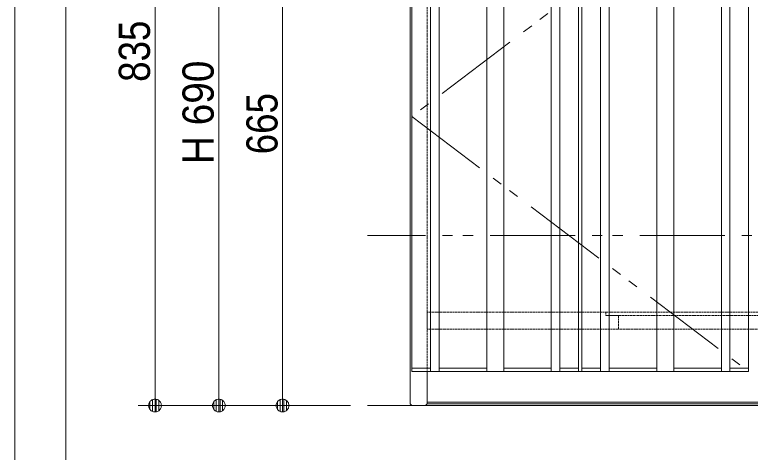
# Model space of a CAD drawing. Units: millimetres, scale not verified. Extents: x -6062 to 6062, y -3045 to 3045.
# Drawn here: x -5788 to -4922, y -2125 to -1610 of the extents above; entities that cross this region are included whole.
import ezdxf
from ezdxf.enums import TextEntityAlignment as Align

# ---------------------------------------------------------------- set-up
doc = ezdxf.new("R2010")
doc.units = ezdxf.units.MM
doc.header["$LTSCALE"] = 20
doc.linetypes.add('DASHED1', pattern=[1.8, 1.2, -0.6])
doc.linetypes.add('DOUBLE_CHAIN1', pattern=[8.8, 5, -1, 0.6, -0.6, 0.6, -1])
for name, color, linetype, lineweight in [('0-0_1図面枠', 7, 'Continuous', 9), ('0-3_0', 7, 'Continuous', 9), ('0-4_2寸法-1', 7, 'Continuous', 9), ('0-6_5ボウル・キャビネット', 7, 'Continuous', 9)]:
    doc.layers.add(name, color=color, linetype=linetype, lineweight=lineweight)
doc.styles.add('ＭＳ Ｐゴシック', font='')
doc.styles.get('ＭＳ Ｐゴシック').set_extended_font_data('MS PGothic')

# ---------------------------------------------------------------- blocks, each defined once
blk = doc.blocks.new('グループ-2')
at = {"layer": '0-0_1図面枠'}
blk.add_lwpolyline([(-80000, 55400), (80000, 55400), (80000, -55400), (-80000, -55400)], close=True, dxfattribs=at)
blk = doc.blocks.new('図面枠')
at = {"layer": '0-0_1図面枠'}
blk.add_blockref('グループ-2', (0, 0), dxfattribs=at)
blk = doc.blocks.new('グループ-4')
at = {"layer": '0-0_1図面枠'}
blk.add_line((-78800, 41000), (-78800, -48600), dxfattribs=at)
blk = doc.blocks.new('_Dot')
at = {"layer": '0-3_0'}
for p, q in [((-10, 0), (-20, 0)), ((9.78, 2), (-9.78, 2)), ((7.99, 6), (-7.99, 6)), ((9.16, -3.98), (-9.16, -3.98)), ((6, -7.98), (-6, -7.98))]:
    blk.add_line(p, q, dxfattribs=at)
for points in [[(10, 0), (9.92, 1.25), (9.69, 2.49), (9.3, 3.68), (8.76, 4.82), (8.09, 5.88), (7.29, 6.85), (6.37, 7.71), (5.36, 8.44), (4.26, 9.05), (3.09, 9.51), (1.87, 9.82), (0.63, 9.98), (-0.63, 9.98), (-1.87, 9.82), (-3.09, 9.51), (-4.26, 9.05), (-5.36, 8.44), (-6.37, 7.71), (-7.29, 6.85), (-8.09, 5.88), (-8.76, 4.82), (-9.3, 3.68), (-9.69, 2.49), (-9.92, 1.25), (-10, 0), (0, 0)], [(-10, 0), (-9.92, -1.25), (-9.69, -2.49), (-9.3, -3.68), (-8.76, -4.82), (-8.09, -5.88), (-7.29, -6.85), (-6.37, -7.71), (-5.36, -8.44), (-4.26, -9.05), (-3.09, -9.51), (-1.87, -9.82), (-0.63, -9.98), (0.63, -9.98), (1.87, -9.82), (3.09, -9.51), (4.26, -9.05), (5.36, -8.44), (6.37, -7.71), (7.29, -6.85), (8.09, -5.88), (8.76, -4.82), (9.3, -3.68), (9.69, -2.49), (9.92, -1.25), (10, 0), (0, 0)]]:
    blk.add_lwpolyline(points, close=True, dxfattribs=at)
blk = doc.blocks.new('グループ-54')
at = {"layer": '0-6_5ボウル・キャビネット', "linetype": 'DASHED1'}
for p, q in [((-70300, -28600), (-70300, -40600)), ((-65800, -39600), (-51600, -39600))]:
    blk.add_line(p, q, dxfattribs=at)
for points in [[(-70300, -39600), (-65800, -39600), (-65800, -39280), (-66100, -39280), (-66100, -39200), (-70300, -39200)], [(-66100, -39200), (-51300, -39200), (-51300, -39280), (-66100, -39280)]]:
    blk.add_lwpolyline(points, close=True, dxfattribs=at)
blk = doc.blocks.new('グループ-55')
at = {"layer": '0-6_5ボウル・キャビネット'}
blk.add_line((-70300, -41360), (-47100, -41360), dxfattribs=at)
blk.add_lwpolyline([(-70300, -28600), (-70300, -28100), (-70700, -28100), (-70700, -41360), (-70660, -41400), (-70340, -41400), (-70300, -41360), (-70300, -40600)], dxfattribs=at)
blk.add_lwpolyline([(-70660, -28600), (-62740, -28600), (-62740, -40600), (-70660, -40600)], close=True, dxfattribs=at)
blk = doc.blocks.new('グループ-56')
at = {"layer": '0-6_5ボウル・キャビネット'}
for p, q in [((-70220, -28600), (-70220, -40600)), ((-70020, -28600), (-70020, -40600)), ((-68900, -28600), (-68900, -40600)), ((-68500, -28600), (-68500, -40600)), ((-67380, -28600), (-67380, -40600)), ((-67180, -28600), (-67180, -40600)), ((-66740, -28600), (-66740, -40600)), ((-66660, -28600), (-66660, -40600)), ((-66220, -28600), (-66220, -40600)), ((-66020, -28600), (-66020, -40600)), ((-64900, -28600), (-64900, -40600)), ((-64500, -28600), (-64500, -40600)), ((-63380, -28600), (-63380, -40600)), ((-63180, -28600), (-63180, -40600)), ((-70660, -40520), (-70220, -40520)), ((-70020, -40520), (-68900, -40520)), ((-68500, -40520), (-67380, -40520)), ((-67180, -40520), (-66740, -40520)), ((-66660, -40520), (-66220, -40520)), ((-66020, -40520), (-64900, -40520)), ((-64500, -40520), (-63380, -40520)), ((-63180, -40520), (-62740, -40520))]:
    blk.add_line(p, q, dxfattribs=at)
blk = doc.blocks.new('グループ-57')
at = {"layer": '0-6_5ボウル・キャビネット'}
blk.add_line((-70300, -41320), (-47100, -41320), dxfattribs=at)
for name in ['グループ-55', 'グループ-56', 'グループ-54']:
    blk.add_blockref(name, (0, 0), dxfattribs=at)

msp = doc.modelspace()

# ---------------------------------------------------------------- linework, layer by layer
at = {"layer": '0-4_2寸法-1'}
for p, q in [((-5622.5, -2054.99), (-5622.5, -1250.01)), ((-5547.5, -2054.99), (-5547.5, -1395.01)), ((-5472.5, -2054.99), (-5472.5, -1420.01)), ((-5567.5, -2070), (-5642.5, -2070)), ((-5492.5, -2070), (-5567.5, -2070)), ((-5392.5, -2070), (-5492.5, -2070))]:
    msp.add_line(p, q, dxfattribs=at)
at = {"layer": '0-6_5ボウル・キャビネット', "linetype": 'DOUBLE_CHAIN1'}
msp.add_line((-4072.5, -1870), (-5372.5, -1870), dxfattribs=at)
at = {"layer": '0-6_5ボウル・キャビネット'}
msp.add_line((-5372.5, -2070), (-4072.5, -2070), dxfattribs=at)
at = {"layer": '0-6_5ボウル・キャビネット', "linetype": 'DOUBLE_CHAIN1'}
msp.add_lwpolyline([(-4924.5, -1430), (-5320.5, -1730), (-4924.5, -2030)], dxfattribs=at)

# ---------------------------------------------------------------- block references
at = {"layer": '0-0_1図面枠', "xscale": 0.05, "yscale": 0.05}
for name in ['図面枠', 'グループ-4']:
    msp.add_blockref(name, (-1787.5, 0), dxfattribs=at)
at = {"layer": '0-4_2寸法-1', "xscale": 0.7503418, "yscale": 0.7503418, "rotation": 270}
for p in [(-5622.5, -2070), (-5547.5, -2070), (-5472.5, -2070)]:
    msp.add_blockref('_Dot', p, dxfattribs=at)
at = {"layer": '0-6_5ボウル・キャビネット', "xscale": 0.05, "yscale": 0.05}
msp.add_blockref('グループ-57', (-1787.5, 0), dxfattribs=at)

# ---------------------------------------------------------------- texts
at = {"layer": '0-4_2寸法-1', "style": 'ＭＳ Ｐゴシック'}
for s, height, width, p in [('835', 36.66, 0.9, (-5617.44, -1689.29)), ('H 690', 36.69, 0.95, (-5542.54, -1785.99)), ('665', 36.66, 0.9, (-5467.44, -1774.49))]:
    msp.add_text(s, height=height, rotation=90, dxfattribs=dict(at, width=width)).set_placement(p, align=Align.BOTTOM_LEFT)

doc.saveas('drawing.dxf')
